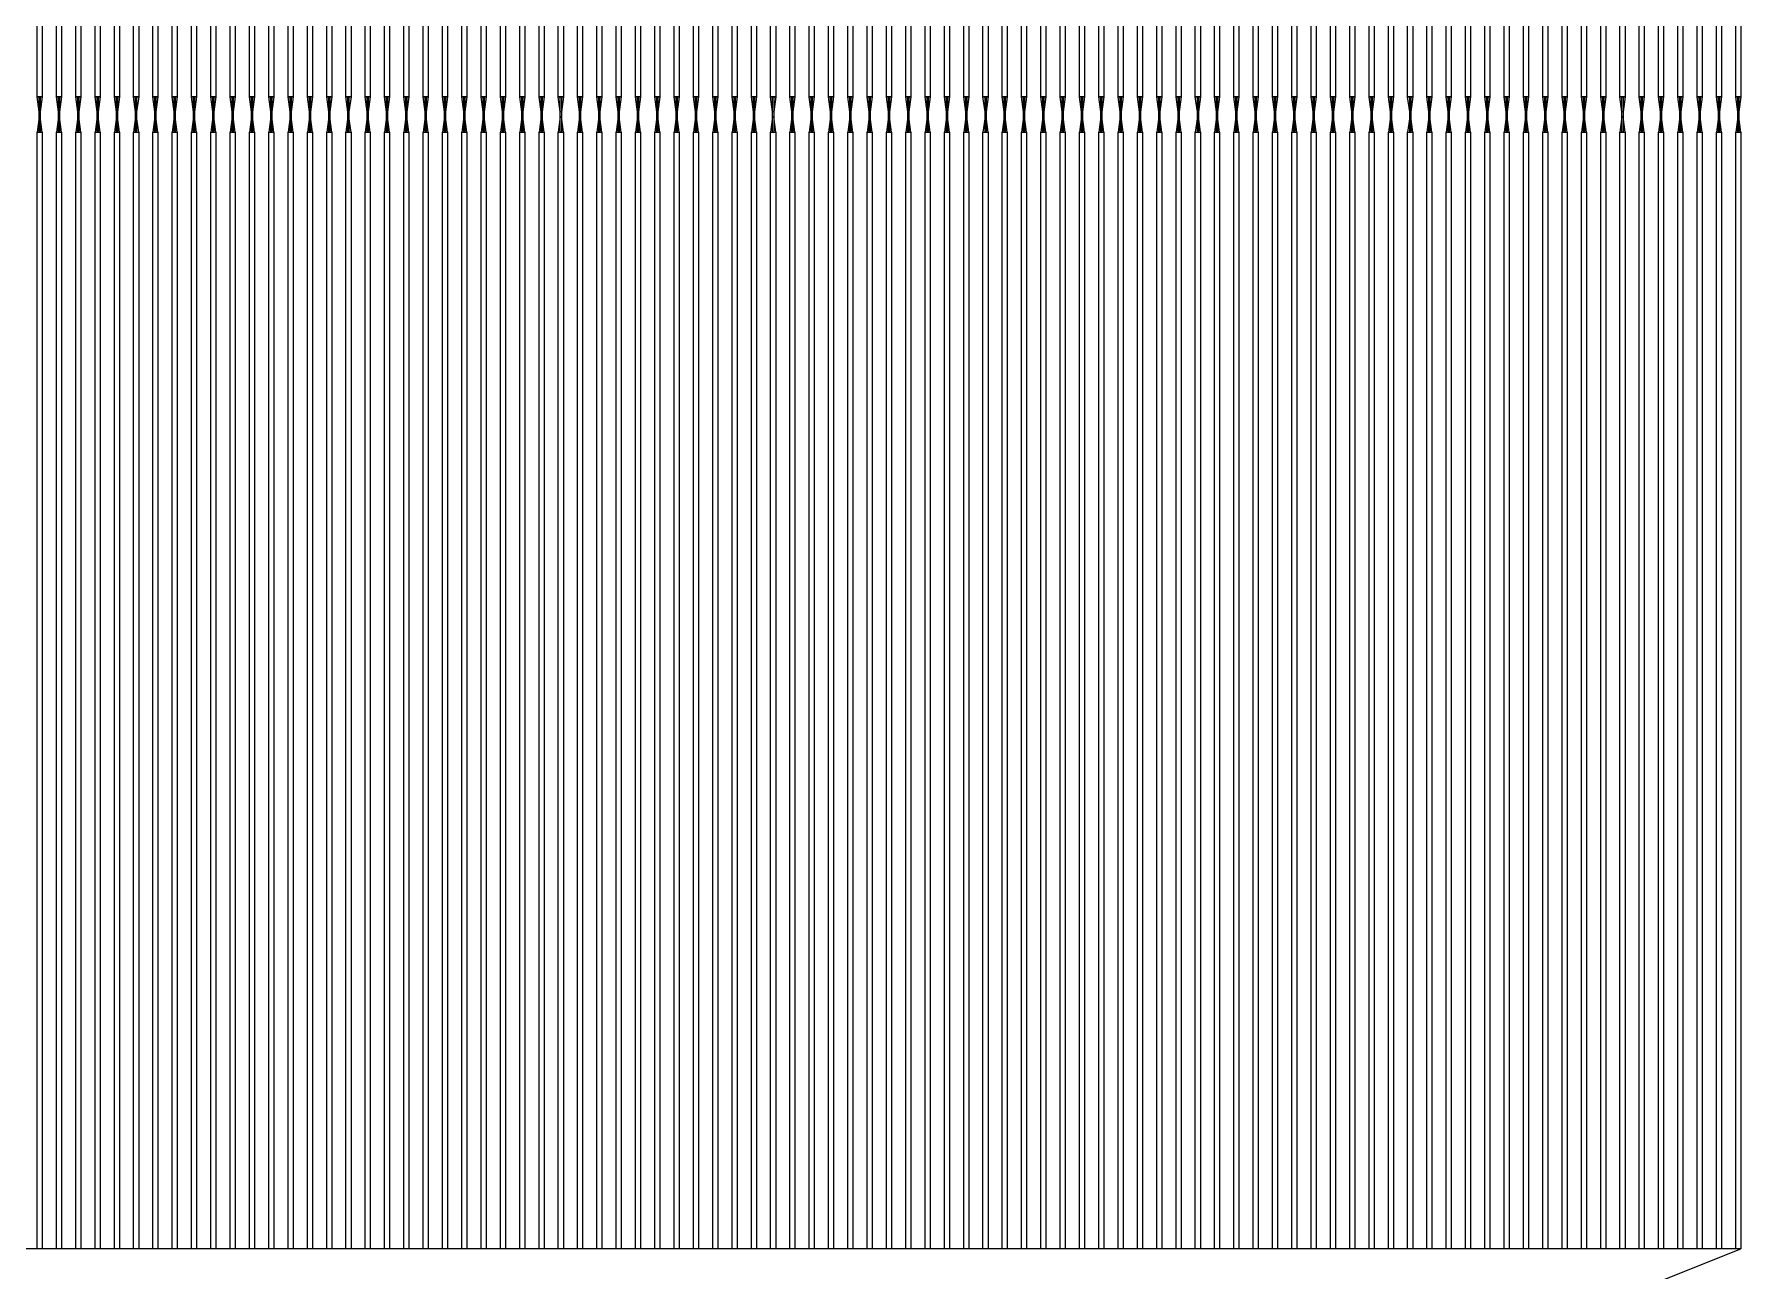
# Model space of a CAD drawing. Extents: x 0 to 762, y 0 to 762.
# Drawn here: x 393.9 to 495.4, y 57.1 to 130.7 of the extents above; entities that cross this region are included whole.
import ezdxf

# ---------------------------------------------------------------- set-up
doc = ezdxf.new("R2010")
doc.units = 0
doc.layers.get('0').update_dxf_attribs({"linetype": 'CONTINUOUS'})

msp = doc.modelspace()

# ---------------------------------------------------------------- linework, layer by layer
at = {"color": 0}
for points in [[(394.053, 195.576), (394.353, 195.576), (394.353, 126.998), (394.053, 126.998), (394.053, 195.576)], [(395.203, 195.576), (395.503, 195.576), (395.503, 126.998), (395.203, 126.998), (395.203, 195.576)], [(396.351, 195.576), (396.651, 195.576), (396.651, 126.998), (396.351, 126.998), (396.351, 195.576)], [(397.5, 195.576), (397.8, 195.576), (397.8, 126.998), (397.5, 126.998), (397.5, 195.576)], [(398.649, 195.576), (398.949, 195.576), (398.949, 126.998), (398.649, 126.998), (398.649, 195.576)], [(399.797, 195.576), (400.097, 195.576), (400.097, 126.998), (399.797, 126.998), (399.797, 195.576)], [(400.946, 195.576), (401.246, 195.576), (401.246, 126.998), (400.946, 126.998), (400.946, 195.576)], [(402.094, 195.576), (402.394, 195.576), (402.394, 126.998), (402.094, 126.998), (402.094, 195.576)], [(403.243, 195.576), (403.543, 195.576), (403.543, 126.998), (403.243, 126.998), (403.243, 195.576)], [(404.392, 195.576), (404.692, 195.576), (404.692, 126.998), (404.392, 126.998), (404.392, 195.576)], [(405.54, 195.576), (405.84, 195.576), (405.84, 126.998), (405.54, 126.998), (405.54, 195.576)], [(406.689, 195.576), (406.989, 195.576), (406.989, 126.998), (406.689, 126.998), (406.689, 195.576)], [(407.838, 195.576), (408.138, 195.576), (408.138, 126.998), (407.838, 126.998), (407.838, 195.576)], [(408.986, 195.576), (409.286, 195.576), (409.286, 126.998), (408.986, 126.998), (408.986, 195.576)], [(410.136, 195.576), (410.436, 195.576), (410.436, 126.998), (410.136, 126.998), (410.136, 195.576)], [(411.285, 195.576), (411.585, 195.576), (411.585, 126.998), (411.285, 126.998), (411.285, 195.576)], [(412.433, 195.576), (412.733, 195.576), (412.733, 126.998), (412.433, 126.998), (412.433, 195.576)], [(413.582, 195.576), (413.882, 195.576), (413.882, 126.998), (413.582, 126.998), (413.582, 195.576)], [(414.731, 195.576), (415.031, 195.576), (415.031, 126.998), (414.731, 126.998), (414.731, 195.576)], [(415.879, 195.576), (416.179, 195.576), (416.179, 126.998), (415.879, 126.998), (415.879, 195.576)], [(417.028, 195.576), (417.328, 195.576), (417.328, 126.998), (417.028, 126.998), (417.028, 195.576)], [(418.176, 195.576), (418.476, 195.576), (418.476, 126.998), (418.176, 126.998), (418.176, 195.576)], [(419.325, 195.576), (419.625, 195.576), (419.625, 126.998), (419.325, 126.998), (419.325, 195.576)], [(420.474, 195.576), (420.774, 195.576), (420.774, 126.998), (420.474, 126.998), (420.474, 195.576)], [(421.622, 195.576), (421.922, 195.576), (421.922, 126.998), (421.622, 126.998), (421.622, 195.576)], [(422.771, 195.576), (423.071, 195.576), (423.071, 126.998), (422.771, 126.998), (422.771, 195.576)], [(423.921, 195.576), (424.221, 195.576), (424.221, 126.998), (423.921, 126.998), (423.921, 195.576)], [(425.069, 195.576), (425.369, 195.576), (425.369, 126.998), (425.069, 126.998), (425.069, 195.576)], [(426.218, 195.576), (426.518, 195.576), (426.518, 126.998), (426.218, 126.998), (426.218, 195.576)], [(427.367, 195.576), (427.667, 195.576), (427.667, 126.998), (427.367, 126.998), (427.367, 195.576)], [(428.515, 195.576), (428.815, 195.576), (428.815, 126.998), (428.515, 126.998), (428.515, 195.576)], [(429.664, 195.576), (429.964, 195.576), (429.964, 126.998), (429.664, 126.998), (429.664, 195.576)], [(430.813, 195.576), (431.112, 195.576), (431.112, 126.998), (430.813, 126.998), (430.813, 195.576)], [(431.961, 195.576), (432.261, 195.576), (432.261, 126.998), (431.961, 126.998), (431.961, 195.576)], [(433.11, 195.576), (433.41, 195.576), (433.41, 126.998), (433.11, 126.998), (433.11, 195.576)], [(434.258, 195.576), (434.558, 195.576), (434.558, 126.998), (434.258, 126.998), (434.258, 195.576)], [(435.407, 195.576), (435.707, 195.576), (435.707, 126.998), (435.407, 126.998), (435.407, 195.576)], [(436.556, 195.576), (436.856, 195.576), (436.856, 126.998), (436.556, 126.998), (436.556, 195.576)], [(437.706, 195.576), (438.006, 195.576), (438.006, 126.998), (437.706, 126.998), (437.706, 195.576)], [(438.854, 195.576), (439.154, 195.576), (439.154, 126.998), (438.854, 126.998), (438.854, 195.576)], [(440.003, 195.576), (440.303, 195.576), (440.303, 126.998), (440.003, 126.998), (440.003, 195.576)], [(441.151, 195.576), (441.451, 195.576), (441.451, 126.998), (441.151, 126.998), (441.151, 195.576)], [(442.3, 195.576), (442.6, 195.576), (442.6, 126.998), (442.3, 126.998), (442.3, 195.576)], [(443.449, 195.576), (443.749, 195.576), (443.749, 126.998), (443.449, 126.998), (443.449, 195.576)], [(444.597, 195.576), (444.897, 195.576), (444.897, 126.998), (444.597, 126.998), (444.597, 195.576)], [(445.746, 195.576), (446.046, 195.576), (446.046, 126.998), (445.746, 126.998), (445.746, 195.576)], [(446.894, 195.576), (447.194, 195.576), (447.194, 126.998), (446.894, 126.998), (446.894, 195.576)], [(448.043, 195.576), (448.343, 195.576), (448.343, 126.998), (448.043, 126.998), (448.043, 195.576)], [(449.192, 195.576), (449.492, 195.576), (449.492, 126.998), (449.192, 126.998), (449.192, 195.576)], [(450.34, 195.576), (450.64, 195.576), (450.64, 126.998), (450.34, 126.998), (450.34, 195.576)], [(451.489, 195.576), (451.789, 195.576), (451.789, 126.998), (451.489, 126.998), (451.489, 195.576)], [(452.639, 195.576), (452.939, 195.576), (452.939, 126.998), (452.639, 126.998), (452.639, 195.576)], [(453.787, 195.576), (454.088, 195.576), (454.088, 126.998), (453.787, 126.998), (453.787, 195.576)], [(454.936, 195.576), (455.236, 195.576), (455.236, 126.998), (454.936, 126.998), (454.936, 195.576)], [(456.085, 195.576), (456.385, 195.576), (456.385, 126.998), (456.085, 126.998), (456.085, 195.576)], [(457.233, 195.576), (457.533, 195.576), (457.533, 126.998), (457.233, 126.998), (457.233, 195.576)], [(458.382, 195.576), (458.682, 195.576), (458.682, 126.998), (458.382, 126.998), (458.382, 195.576)], [(459.531, 195.576), (459.831, 195.576), (459.831, 126.998), (459.531, 126.998), (459.531, 195.576)], [(460.679, 195.576), (460.979, 195.576), (460.979, 126.998), (460.679, 126.998), (460.679, 195.576)], [(461.828, 195.576), (462.128, 195.576), (462.128, 126.998), (461.828, 126.998), (461.828, 195.576)], [(462.976, 195.576), (463.276, 195.576), (463.276, 126.998), (462.976, 126.998), (462.976, 195.576)], [(464.125, 195.576), (464.425, 195.576), (464.425, 126.998), (464.125, 126.998), (464.125, 195.576)], [(465.274, 195.576), (465.574, 195.576), (465.574, 126.998), (465.274, 126.998), (465.274, 195.576)], [(466.422, 195.576), (466.724, 195.576), (466.724, 126.998), (466.422, 126.998), (466.422, 195.576)], [(467.572, 195.576), (467.872, 195.576), (467.872, 126.998), (467.572, 126.998), (467.572, 195.576)], [(468.721, 195.576), (469.021, 195.576), (469.021, 126.998), (468.721, 126.998), (468.721, 195.576)], [(469.869, 195.576), (470.169, 195.576), (470.169, 126.998), (469.869, 126.998), (469.869, 195.576)], [(471.018, 195.576), (471.318, 195.576), (471.318, 126.998), (471.018, 126.998), (471.018, 195.576)], [(472.167, 195.576), (472.467, 195.576), (472.467, 126.998), (472.167, 126.998), (472.167, 195.576)], [(473.315, 195.576), (473.615, 195.576), (473.615, 126.998), (473.315, 126.998), (473.315, 195.576)], [(474.464, 195.576), (474.764, 195.576), (474.764, 126.998), (474.464, 126.998), (474.464, 195.576)], [(475.613, 195.576), (475.912, 195.576), (475.912, 126.998), (475.613, 126.998), (475.613, 195.576)], [(476.761, 195.576), (477.061, 195.576), (477.061, 126.998), (476.761, 126.998), (476.761, 195.576)], [(477.91, 195.576), (478.21, 195.576), (478.21, 126.998), (477.91, 126.998), (477.91, 195.576)], [(479.058, 195.576), (479.358, 195.576), (479.358, 126.998), (479.058, 126.998), (479.058, 195.576)], [(480.207, 195.576), (480.507, 195.576), (480.507, 126.998), (480.207, 126.998), (480.207, 195.576)], [(481.357, 195.576), (481.657, 195.576), (481.657, 126.998), (481.357, 126.998), (481.357, 195.576)], [(482.506, 195.576), (482.806, 195.576), (482.806, 126.998), (482.506, 126.998), (482.506, 195.576)], [(483.654, 195.576), (483.954, 195.576), (483.954, 126.998), (483.654, 126.998), (483.654, 195.576)], [(484.803, 195.576), (485.103, 195.576), (485.103, 126.998), (484.803, 126.998), (484.803, 195.576)], [(485.951, 195.576), (486.251, 195.576), (486.251, 126.998), (485.951, 126.998), (485.951, 195.576)], [(487.1, 195.576), (487.4, 195.576), (487.4, 126.998), (487.1, 126.998), (487.1, 195.576)], [(488.249, 195.576), (488.549, 195.576), (488.549, 126.998), (488.249, 126.998), (488.249, 195.576)], [(489.397, 195.576), (489.697, 195.576), (489.697, 126.998), (489.397, 126.998), (489.397, 195.576)], [(490.546, 195.576), (490.846, 195.576), (490.846, 126.998), (490.546, 126.998), (490.546, 195.576)], [(491.694, 195.576), (491.994, 195.576), (491.994, 126.998), (491.694, 126.998), (491.694, 195.576)], [(492.843, 195.576), (493.143, 195.576), (493.143, 126.998), (492.843, 126.998), (492.843, 195.576)], [(493.992, 195.576), (494.292, 195.576), (494.292, 126.998), (493.992, 126.998), (493.992, 195.576)], [(495.14, 195.576), (495.442, 195.576), (495.442, 126.998), (495.14, 126.998), (495.14, 195.576)], [(394.053, 126.998), (394.353, 126.998), (394.233, 126.098), (394.174, 126.098), (394.053, 126.998)], [(394.174, 126.998), (394.233, 126.998), (394.233, 124.898), (394.174, 124.898), (394.174, 126.998)], [(395.203, 126.998), (395.501, 126.998), (395.382, 126.098), (395.322, 126.098), (395.203, 126.998)], [(395.322, 126.998), (395.382, 126.998), (395.382, 124.898), (395.322, 124.898), (395.322, 126.998)], [(396.351, 126.998), (396.651, 126.998), (396.531, 126.098), (396.471, 126.098), (396.351, 126.998)], [(396.471, 126.998), (396.531, 126.998), (396.531, 124.898), (396.471, 124.898), (396.471, 126.998)], [(397.5, 126.998), (397.8, 126.998), (397.679, 126.098), (397.619, 126.098), (397.5, 126.998)], [(397.619, 126.998), (397.679, 126.998), (397.679, 124.898), (397.619, 124.898), (397.619, 126.998)], [(398.649, 126.998), (398.949, 126.998), (398.828, 126.098), (398.768, 126.098), (398.649, 126.998)], [(398.768, 126.998), (398.828, 126.998), (398.828, 124.898), (398.768, 124.898), (398.768, 126.998)], [(399.797, 126.998), (400.097, 126.998), (399.976, 126.098), (399.917, 126.098), (399.797, 126.998)], [(399.917, 126.998), (399.976, 126.998), (399.976, 124.898), (399.917, 124.898), (399.917, 126.998)], [(400.946, 126.998), (401.246, 126.998), (401.126, 126.098), (401.065, 126.098), (400.946, 126.998)], [(401.065, 126.998), (401.126, 126.998), (401.126, 124.898), (401.065, 124.898), (401.065, 126.998)], [(402.094, 126.998), (402.394, 126.998), (402.275, 126.098), (402.214, 126.098), (402.094, 126.998)], [(402.214, 126.998), (402.275, 126.998), (402.275, 124.898), (402.214, 124.898), (402.214, 126.998)], [(403.243, 126.998), (403.543, 126.998), (403.424, 126.098), (403.362, 126.098), (403.243, 126.998)], [(403.362, 126.998), (403.424, 126.998), (403.424, 124.898), (403.362, 124.898), (403.362, 126.998)], [(404.392, 126.998), (404.692, 126.998), (404.572, 126.098), (404.513, 126.098), (404.392, 126.998)], [(404.513, 126.998), (404.572, 126.998), (404.572, 124.898), (404.513, 124.898), (404.513, 126.998)], [(405.54, 126.998), (405.84, 126.998), (405.721, 126.098), (405.661, 126.098), (405.54, 126.998)], [(405.661, 126.998), (405.721, 126.998), (405.721, 124.898), (405.661, 124.898), (405.661, 126.998)], [(406.689, 126.998), (406.989, 126.998), (406.869, 126.098), (406.81, 126.098), (406.689, 126.998)], [(406.81, 126.998), (406.869, 126.998), (406.869, 124.898), (406.81, 124.898), (406.81, 126.998)], [(407.838, 126.998), (408.138, 126.998), (408.018, 126.098), (407.958, 126.098), (407.838, 126.998)], [(407.958, 126.998), (408.018, 126.998), (408.018, 124.898), (407.958, 124.898), (407.958, 126.998)], [(408.986, 126.998), (409.286, 126.998), (409.167, 126.098), (409.107, 126.098), (408.986, 126.998)], [(409.107, 126.998), (409.167, 126.998), (409.167, 124.898), (409.107, 124.898), (409.107, 126.998)], [(410.136, 126.998), (410.436, 126.998), (410.315, 126.098), (410.256, 126.098), (410.136, 126.998)], [(410.256, 126.998), (410.315, 126.998), (410.315, 124.898), (410.256, 124.898), (410.256, 126.998)], [(411.285, 126.998), (411.585, 126.998), (411.464, 126.098), (411.404, 126.098), (411.285, 126.998)], [(411.404, 126.998), (411.464, 126.998), (411.464, 124.898), (411.404, 124.898), (411.404, 126.998)], [(412.433, 126.998), (412.733, 126.998), (412.612, 126.098), (412.553, 126.098), (412.433, 126.998)], [(412.553, 126.998), (412.612, 126.998), (412.612, 124.898), (412.553, 124.898), (412.553, 126.998)], [(413.582, 126.998), (413.882, 126.998), (413.761, 126.098), (413.701, 126.098), (413.582, 126.998)], [(413.701, 126.998), (413.761, 126.998), (413.761, 124.898), (413.701, 124.898), (413.701, 126.998)], [(414.731, 126.998), (415.031, 126.998), (414.91, 126.098), (414.85, 126.098), (414.731, 126.998)], [(414.85, 126.998), (414.91, 126.998), (414.91, 124.898), (414.85, 124.898), (414.85, 126.998)], [(415.879, 126.998), (416.179, 126.998), (416.06, 126.098), (415.999, 126.098), (415.879, 126.998)], [(415.999, 126.998), (416.06, 126.998), (416.06, 124.898), (415.999, 124.898), (415.999, 126.998)], [(417.028, 126.998), (417.328, 126.998), (417.208, 126.098), (417.147, 126.098), (417.028, 126.998)], [(417.147, 126.998), (417.208, 126.998), (417.208, 124.898), (417.147, 124.898), (417.147, 126.998)], [(418.176, 126.998), (418.476, 126.998), (418.357, 126.098), (418.297, 126.098), (418.176, 126.998)], [(418.297, 126.998), (418.357, 126.998), (418.357, 124.898), (418.297, 124.898), (418.297, 126.998)], [(419.325, 126.998), (419.625, 126.998), (419.506, 126.098), (419.446, 126.098), (419.325, 126.998)], [(419.446, 126.998), (419.506, 126.998), (419.506, 124.898), (419.446, 124.898), (419.446, 126.998)], [(420.474, 126.998), (420.774, 126.998), (420.654, 126.098), (420.594, 126.098), (420.474, 126.998)], [(420.594, 126.998), (420.654, 126.998), (420.654, 124.898), (420.594, 124.898), (420.594, 126.998)], [(421.622, 126.998), (421.922, 126.998), (421.803, 126.098), (421.743, 126.098), (421.622, 126.998)], [(421.743, 126.998), (421.803, 126.998), (421.803, 124.898), (421.743, 124.898), (421.743, 126.998)], [(422.771, 126.998), (423.071, 126.998), (422.951, 126.098), (422.892, 126.098), (422.771, 126.998)], [(422.892, 126.998), (422.951, 126.998), (422.951, 124.898), (422.892, 124.898), (422.892, 126.998)], [(423.921, 126.998), (424.221, 126.998), (424.1, 126.098), (424.04, 126.098), (423.921, 126.998)], [(424.04, 126.998), (424.1, 126.998), (424.1, 124.898), (424.04, 124.898), (424.04, 126.998)], [(425.069, 126.998), (425.369, 126.998), (425.249, 126.098), (425.189, 126.098), (425.069, 126.998)], [(425.189, 126.998), (425.249, 126.998), (425.249, 124.898), (425.189, 124.898), (425.189, 126.998)], [(426.218, 126.998), (426.518, 126.998), (426.397, 126.098), (426.338, 126.098), (426.218, 126.998)], [(426.338, 126.998), (426.397, 126.998), (426.397, 124.898), (426.338, 124.898), (426.338, 126.998)], [(427.367, 126.998), (427.667, 126.998), (427.546, 126.098), (427.486, 126.098), (427.367, 126.998)], [(427.486, 126.998), (427.546, 126.998), (427.546, 124.898), (427.486, 124.898), (427.486, 126.998)], [(428.515, 126.998), (428.815, 126.998), (428.694, 126.098), (428.635, 126.098), (428.515, 126.998)], [(428.635, 126.998), (428.694, 126.998), (428.694, 124.898), (428.635, 124.898), (428.635, 126.998)], [(429.664, 126.998), (429.964, 126.998), (429.844, 126.098), (429.783, 126.098), (429.664, 126.998)], [(429.783, 126.998), (429.844, 126.998), (429.844, 124.898), (429.783, 124.898), (429.783, 126.998)], [(430.813, 126.998), (431.112, 126.998), (430.993, 126.098), (430.932, 126.098), (430.813, 126.998)], [(430.932, 126.998), (430.993, 126.998), (430.993, 124.898), (430.932, 124.898), (430.932, 126.998)], [(431.961, 126.998), (432.261, 126.998), (432.142, 126.098), (432.081, 126.098), (431.961, 126.998)], [(432.081, 126.998), (432.142, 126.998), (432.142, 124.898), (432.081, 124.898), (432.081, 126.998)], [(433.11, 126.998), (433.41, 126.998), (433.29, 126.098), (433.231, 126.098), (433.11, 126.998)], [(433.231, 126.998), (433.29, 126.998), (433.29, 124.898), (433.231, 124.898), (433.231, 126.998)], [(434.258, 126.998), (434.558, 126.998), (434.439, 126.098), (434.379, 126.098), (434.258, 126.998)], [(434.379, 126.998), (434.439, 126.998), (434.439, 124.898), (434.379, 124.898), (434.379, 126.998)], [(435.407, 126.998), (435.707, 126.998), (435.588, 126.098), (435.528, 126.098), (435.407, 126.998)], [(435.528, 126.998), (435.588, 126.998), (435.588, 124.898), (435.528, 124.898), (435.528, 126.998)], [(436.556, 126.998), (436.856, 126.998), (436.736, 126.098), (436.676, 126.098), (436.556, 126.998)], [(436.676, 126.998), (436.736, 126.998), (436.736, 124.898), (436.676, 124.898), (436.676, 126.998)], [(437.706, 126.998), (438.004, 126.998), (437.885, 126.098), (437.825, 126.098), (437.706, 126.998)], [(437.825, 126.998), (437.885, 126.998), (437.885, 124.898), (437.825, 124.898), (437.825, 126.998)], [(438.854, 126.998), (439.154, 126.998), (439.033, 126.098), (438.974, 126.098), (438.854, 126.998)], [(438.974, 126.998), (439.033, 126.998), (439.033, 124.898), (438.974, 124.898), (438.974, 126.998)], [(440.003, 126.998), (440.303, 126.998), (440.182, 126.098), (440.122, 126.098), (440.003, 126.998)], [(440.122, 126.998), (440.182, 126.998), (440.182, 124.898), (440.122, 124.898), (440.122, 126.998)], [(441.151, 126.998), (441.451, 126.998), (441.331, 126.098), (441.271, 126.098), (441.151, 126.998)], [(441.271, 126.998), (441.331, 126.998), (441.331, 124.898), (441.271, 124.898), (441.271, 126.998)], [(442.3, 126.998), (442.6, 126.998), (442.479, 126.098), (442.419, 126.098), (442.3, 126.998)], [(442.419, 126.998), (442.479, 126.998), (442.479, 124.898), (442.419, 124.898), (442.419, 126.998)], [(443.449, 126.998), (443.749, 126.998), (443.629, 126.098), (443.568, 126.098), (443.449, 126.998)], [(443.568, 126.998), (443.629, 126.998), (443.629, 124.898), (443.568, 124.898), (443.568, 126.998)], [(444.597, 126.998), (444.897, 126.998), (444.778, 126.098), (444.717, 126.098), (444.597, 126.998)], [(444.717, 126.998), (444.778, 126.998), (444.778, 124.898), (444.717, 124.898), (444.717, 126.998)], [(445.746, 126.998), (446.046, 126.998), (445.926, 126.098), (445.865, 126.098), (445.746, 126.998)], [(445.865, 126.998), (445.926, 126.998), (445.926, 124.898), (445.865, 124.898), (445.865, 126.998)], [(446.894, 126.998), (447.194, 126.998), (447.075, 126.098), (447.015, 126.098), (446.894, 126.998)], [(447.015, 126.998), (447.075, 126.998), (447.075, 124.898), (447.015, 124.898), (447.015, 126.998)], [(448.043, 126.998), (448.343, 126.998), (448.224, 126.098), (448.164, 126.098), (448.043, 126.998)], [(448.164, 126.998), (448.224, 126.998), (448.224, 124.898), (448.164, 124.898), (448.164, 126.998)], [(449.192, 126.998), (449.492, 126.998), (449.372, 126.098), (449.313, 126.098), (449.192, 126.998)], [(449.313, 126.998), (449.372, 126.998), (449.372, 124.898), (449.313, 124.898), (449.313, 126.998)], [(450.34, 126.998), (450.64, 126.998), (450.521, 126.098), (450.461, 126.098), (450.34, 126.998)], [(450.461, 126.998), (450.521, 126.998), (450.521, 124.898), (450.461, 124.898), (450.461, 126.998)], [(451.489, 126.998), (451.789, 126.998), (451.669, 126.098), (451.61, 126.098), (451.489, 126.998)], [(451.61, 126.998), (451.669, 126.998), (451.669, 124.898), (451.61, 124.898), (451.61, 126.998)], [(452.639, 126.998), (452.939, 126.998), (452.818, 126.098), (452.758, 126.098), (452.639, 126.998)], [(452.758, 126.998), (452.818, 126.998), (452.818, 124.898), (452.758, 124.898), (452.758, 126.998)], [(453.787, 126.998), (454.088, 126.998), (453.967, 126.098), (453.907, 126.098), (453.787, 126.998)], [(453.907, 126.998), (453.967, 126.998), (453.967, 124.898), (453.907, 124.898), (453.907, 126.998)], [(454.936, 126.998), (455.236, 126.998), (455.115, 126.098), (455.056, 126.098), (454.936, 126.998)], [(455.056, 126.998), (455.115, 126.998), (455.115, 124.898), (455.056, 124.898), (455.056, 126.998)], [(456.085, 126.998), (456.385, 126.998), (456.264, 126.098), (456.204, 126.098), (456.085, 126.998)], [(456.204, 126.998), (456.264, 126.998), (456.264, 124.898), (456.204, 124.898), (456.204, 126.998)], [(457.233, 126.998), (457.533, 126.998), (457.412, 126.098), (457.353, 126.098), (457.233, 126.998)], [(457.353, 126.998), (457.412, 126.998), (457.412, 124.898), (457.353, 124.898), (457.353, 126.998)], [(458.382, 126.998), (458.682, 126.998), (458.563, 126.098), (458.501, 126.098), (458.382, 126.998)], [(458.501, 126.998), (458.563, 126.998), (458.563, 124.898), (458.501, 124.898), (458.501, 126.998)], [(459.531, 126.998), (459.831, 126.998), (459.711, 126.098), (459.65, 126.098), (459.531, 126.998)], [(459.65, 126.998), (459.711, 126.998), (459.711, 124.898), (459.65, 124.898), (459.65, 126.998)], [(460.679, 126.998), (460.979, 126.998), (460.86, 126.098), (460.8, 126.098), (460.679, 126.998)], [(460.8, 126.998), (460.86, 126.998), (460.86, 124.898), (460.8, 124.898), (460.8, 126.998)], [(461.828, 126.998), (462.128, 126.998), (462.008, 126.098), (461.949, 126.098), (461.828, 126.998)], [(461.949, 126.998), (462.008, 126.998), (462.008, 124.898), (461.949, 124.898), (461.949, 126.998)], [(462.976, 126.998), (463.276, 126.998), (463.157, 126.098), (463.097, 126.098), (462.976, 126.998)], [(463.097, 126.998), (463.157, 126.998), (463.157, 124.898), (463.097, 124.898), (463.097, 126.998)], [(464.125, 126.998), (464.425, 126.998), (464.306, 126.098), (464.246, 126.098), (464.125, 126.998)], [(464.246, 126.998), (464.306, 126.998), (464.306, 124.898), (464.246, 124.898), (464.246, 126.998)], [(465.274, 126.998), (465.574, 126.998), (465.454, 126.098), (465.394, 126.098), (465.274, 126.998)], [(465.394, 126.998), (465.454, 126.998), (465.454, 124.898), (465.394, 124.898), (465.394, 126.998)], [(466.422, 126.998), (466.722, 126.998), (466.603, 126.098), (466.543, 126.098), (466.422, 126.998)], [(466.543, 126.998), (466.603, 126.998), (466.603, 124.898), (466.543, 124.898), (466.543, 126.998)], [(467.572, 126.998), (467.872, 126.998), (467.751, 126.098), (467.692, 126.098), (467.572, 126.998)], [(467.692, 126.998), (467.751, 126.998), (467.751, 124.898), (467.692, 124.898), (467.692, 126.998)], [(468.721, 126.998), (469.021, 126.998), (468.9, 126.098), (468.84, 126.098), (468.721, 126.998)], [(468.84, 126.998), (468.9, 126.998), (468.9, 124.898), (468.84, 124.898), (468.84, 126.998)], [(469.869, 126.998), (470.169, 126.998), (470.049, 126.098), (469.989, 126.098), (469.869, 126.998)], [(469.989, 126.998), (470.049, 126.998), (470.049, 124.898), (469.989, 124.898), (469.989, 126.998)], [(471.018, 126.998), (471.318, 126.998), (471.197, 126.098), (471.137, 126.098), (471.018, 126.998)], [(471.137, 126.998), (471.197, 126.998), (471.197, 124.898), (471.137, 124.898), (471.137, 126.998)], [(472.167, 126.998), (472.467, 126.998), (472.346, 126.098), (472.286, 126.098), (472.167, 126.998)], [(472.286, 126.998), (472.346, 126.998), (472.346, 124.898), (472.286, 124.898), (472.286, 126.998)], [(473.315, 126.998), (473.615, 126.998), (473.496, 126.098), (473.435, 126.098), (473.315, 126.998)], [(473.435, 126.998), (473.496, 126.998), (473.496, 124.898), (473.435, 124.898), (473.435, 126.998)], [(474.464, 126.998), (474.764, 126.998), (474.644, 126.098), (474.583, 126.098), (474.464, 126.998)], [(474.583, 126.998), (474.644, 126.998), (474.644, 124.898), (474.583, 124.898), (474.583, 126.998)], [(475.613, 126.998), (475.912, 126.998), (475.793, 126.098), (475.733, 126.098), (475.613, 126.998)], [(475.733, 126.998), (475.793, 126.998), (475.793, 124.898), (475.733, 124.898), (475.733, 126.998)], [(476.761, 126.998), (477.061, 126.998), (476.942, 126.098), (476.882, 126.098), (476.761, 126.998)], [(476.882, 126.998), (476.942, 126.998), (476.942, 124.898), (476.882, 124.898), (476.882, 126.998)], [(477.91, 126.998), (478.21, 126.998), (478.09, 126.098), (478.031, 126.098), (477.91, 126.998)], [(478.031, 126.998), (478.09, 126.998), (478.09, 124.898), (478.031, 124.898), (478.031, 126.998)], [(479.058, 126.998), (479.358, 126.998), (479.239, 126.098), (479.179, 126.098), (479.058, 126.998)], [(479.179, 126.998), (479.239, 126.998), (479.239, 124.898), (479.179, 124.898), (479.179, 126.998)], [(480.207, 126.998), (480.507, 126.998), (480.387, 126.098), (480.328, 126.098), (480.207, 126.998)], [(480.328, 126.998), (480.387, 126.998), (480.387, 124.898), (480.328, 124.898), (480.328, 126.998)], [(481.357, 126.998), (481.657, 126.998), (481.536, 126.098), (481.476, 126.098), (481.357, 126.998)], [(481.476, 126.998), (481.536, 126.998), (481.536, 124.898), (481.476, 124.898), (481.476, 126.998)], [(482.506, 126.998), (482.806, 126.998), (482.685, 126.098), (482.625, 126.098), (482.506, 126.998)], [(482.625, 126.998), (482.685, 126.998), (482.685, 124.898), (482.625, 124.898), (482.625, 126.998)], [(483.654, 126.998), (483.954, 126.998), (483.833, 126.098), (483.774, 126.098), (483.654, 126.998)], [(483.774, 126.998), (483.833, 126.998), (483.833, 124.898), (483.774, 124.898), (483.774, 126.998)], [(484.803, 126.998), (485.103, 126.998), (484.982, 126.098), (484.922, 126.098), (484.803, 126.998)], [(484.922, 126.998), (484.982, 126.998), (484.982, 124.898), (484.922, 124.898), (484.922, 126.998)], [(485.951, 126.998), (486.251, 126.998), (486.131, 126.098), (486.071, 126.098), (485.951, 126.998)], [(486.071, 126.998), (486.131, 126.998), (486.131, 124.898), (486.071, 124.898), (486.071, 126.998)], [(487.1, 126.998), (487.4, 126.998), (487.281, 126.098), (487.219, 126.098), (487.1, 126.998)], [(487.219, 126.998), (487.281, 126.998), (487.281, 124.898), (487.219, 124.898), (487.219, 126.998)], [(488.249, 126.998), (488.549, 126.998), (488.429, 126.098), (488.368, 126.098), (488.249, 126.998)], [(488.368, 126.998), (488.429, 126.998), (488.429, 124.898), (488.368, 124.898), (488.368, 126.998)], [(489.397, 126.998), (489.697, 126.998), (489.578, 126.098), (489.518, 126.098), (489.397, 126.998)], [(489.518, 126.998), (489.578, 126.998), (489.578, 124.898), (489.518, 124.898), (489.518, 126.998)], [(490.546, 126.998), (490.846, 126.998), (490.726, 126.098), (490.667, 126.098), (490.546, 126.998)], [(490.667, 126.998), (490.726, 126.998), (490.726, 124.898), (490.667, 124.898), (490.667, 126.998)], [(491.694, 126.998), (491.994, 126.998), (491.875, 126.098), (491.815, 126.098), (491.694, 126.998)], [(491.815, 126.998), (491.875, 126.998), (491.875, 124.898), (491.815, 124.898), (491.815, 126.998)], [(492.843, 126.998), (493.143, 126.998), (493.024, 126.098), (492.964, 126.098), (492.843, 126.998)], [(492.964, 126.998), (493.024, 126.998), (493.024, 124.898), (492.964, 124.898), (492.964, 126.998)], [(493.992, 126.998), (494.292, 126.998), (494.172, 126.098), (494.113, 126.098), (493.992, 126.998)], [(494.113, 126.998), (494.172, 126.998), (494.172, 124.898), (494.113, 124.898), (494.113, 126.998)], [(495.14, 126.998), (495.442, 126.998), (495.321, 126.098), (495.261, 126.098), (495.14, 126.998)], [(495.261, 126.998), (495.321, 126.998), (495.321, 124.898), (495.261, 124.898), (495.261, 126.998)], [(394.053, 124.898), (394.353, 124.898), (394.233, 125.798), (394.174, 125.798), (394.053, 124.898)], [(395.203, 124.898), (395.501, 124.898), (395.382, 125.798), (395.322, 125.798), (395.203, 124.898)], [(396.351, 124.898), (396.651, 124.898), (396.531, 125.798), (396.471, 125.798), (396.351, 124.898)], [(397.5, 124.898), (397.8, 124.898), (397.679, 125.798), (397.619, 125.798), (397.5, 124.898)], [(398.649, 124.898), (398.949, 124.898), (398.828, 125.798), (398.768, 125.798), (398.649, 124.898)], [(399.797, 124.898), (400.097, 124.898), (399.976, 125.798), (399.917, 125.798), (399.797, 124.898)], [(400.946, 124.898), (401.246, 124.898), (401.126, 125.798), (401.065, 125.798), (400.946, 124.898)], [(402.094, 124.898), (402.394, 124.898), (402.275, 125.798), (402.214, 125.798), (402.094, 124.898)], [(403.243, 124.898), (403.543, 124.898), (403.424, 125.798), (403.362, 125.798), (403.243, 124.898)], [(404.392, 124.898), (404.692, 124.898), (404.572, 125.798), (404.513, 125.798), (404.392, 124.898)], [(405.54, 124.898), (405.84, 124.898), (405.721, 125.798), (405.661, 125.798), (405.54, 124.898)], [(406.689, 124.898), (406.989, 124.898), (406.869, 125.798), (406.81, 125.798), (406.689, 124.898)], [(407.838, 124.898), (408.138, 124.898), (408.018, 125.798), (407.958, 125.798), (407.838, 124.898)], [(408.986, 124.898), (409.286, 124.898), (409.167, 125.798), (409.107, 125.798), (408.986, 124.898)], [(410.136, 124.898), (410.436, 124.898), (410.315, 125.798), (410.256, 125.798), (410.136, 124.898)], [(411.285, 124.898), (411.585, 124.898), (411.464, 125.798), (411.404, 125.798), (411.285, 124.898)], [(412.433, 124.898), (412.733, 124.898), (412.612, 125.798), (412.553, 125.798), (412.433, 124.898)], [(413.582, 124.898), (413.882, 124.898), (413.761, 125.798), (413.701, 125.798), (413.582, 124.898)], [(414.731, 124.898), (415.031, 124.898), (414.91, 125.798), (414.85, 125.798), (414.731, 124.898)], [(415.879, 124.898), (416.179, 124.898), (416.06, 125.798), (415.999, 125.798), (415.879, 124.898)], [(417.028, 124.898), (417.328, 124.898), (417.208, 125.798), (417.147, 125.798), (417.028, 124.898)], [(418.176, 124.898), (418.476, 124.898), (418.357, 125.798), (418.297, 125.798), (418.176, 124.898)], [(419.325, 124.898), (419.625, 124.898), (419.506, 125.798), (419.446, 125.798), (419.325, 124.898)], [(420.474, 124.898), (420.774, 124.898), (420.654, 125.798), (420.594, 125.798), (420.474, 124.898)], [(421.622, 124.898), (421.922, 124.898), (421.803, 125.798), (421.743, 125.798), (421.622, 124.898)], [(422.771, 124.898), (423.071, 124.898), (422.951, 125.798), (422.892, 125.798), (422.771, 124.898)], [(423.921, 124.898), (424.221, 124.898), (424.1, 125.798), (424.04, 125.798), (423.921, 124.898)], [(425.069, 124.898), (425.369, 124.898), (425.249, 125.798), (425.189, 125.798), (425.069, 124.898)], [(426.218, 124.898), (426.518, 124.898), (426.397, 125.798), (426.338, 125.798), (426.218, 124.898)], [(427.367, 124.898), (427.667, 124.898), (427.546, 125.798), (427.486, 125.798), (427.367, 124.898)], [(428.515, 124.898), (428.815, 124.898), (428.694, 125.798), (428.635, 125.798), (428.515, 124.898)], [(429.664, 124.898), (429.964, 124.898), (429.844, 125.798), (429.783, 125.798), (429.664, 124.898)], [(430.813, 124.898), (431.112, 124.898), (430.993, 125.798), (430.932, 125.798), (430.813, 124.898)], [(431.961, 124.898), (432.261, 124.898), (432.142, 125.798), (432.081, 125.798), (431.961, 124.898)], [(433.11, 124.898), (433.41, 124.898), (433.29, 125.798), (433.231, 125.798), (433.11, 124.898)], [(434.258, 124.898), (434.558, 124.898), (434.439, 125.798), (434.379, 125.798), (434.258, 124.898)], [(435.407, 124.898), (435.707, 124.898), (435.588, 125.798), (435.528, 125.798), (435.407, 124.898)], [(436.556, 124.898), (436.856, 124.898), (436.736, 125.798), (436.676, 125.798), (436.556, 124.898)], [(437.706, 124.898), (438.004, 124.898), (437.885, 125.798), (437.825, 125.798), (437.706, 124.898)], [(438.854, 124.898), (439.154, 124.898), (439.033, 125.798), (438.974, 125.798), (438.854, 124.898)], [(440.003, 124.898), (440.303, 124.898), (440.182, 125.798), (440.122, 125.798), (440.003, 124.898)], [(441.151, 124.898), (441.451, 124.898), (441.331, 125.798), (441.271, 125.798), (441.151, 124.898)], [(442.3, 124.898), (442.6, 124.898), (442.479, 125.798), (442.419, 125.798), (442.3, 124.898)], [(443.449, 124.898), (443.749, 124.898), (443.629, 125.798), (443.568, 125.798), (443.449, 124.898)], [(444.597, 124.898), (444.897, 124.898), (444.778, 125.798), (444.717, 125.798), (444.597, 124.898)], [(445.746, 124.898), (446.046, 124.898), (445.926, 125.798), (445.865, 125.798), (445.746, 124.898)], [(446.894, 124.898), (447.194, 124.898), (447.075, 125.798), (447.015, 125.798), (446.894, 124.898)], [(448.043, 124.898), (448.343, 124.898), (448.224, 125.798), (448.164, 125.798), (448.043, 124.898)], [(449.192, 124.898), (449.492, 124.898), (449.372, 125.798), (449.313, 125.798), (449.192, 124.898)], [(450.34, 124.898), (450.64, 124.898), (450.521, 125.798), (450.461, 125.798), (450.34, 124.898)], [(451.489, 124.898), (451.789, 124.898), (451.669, 125.798), (451.61, 125.798), (451.489, 124.898)], [(452.639, 124.898), (452.939, 124.898), (452.818, 125.798), (452.758, 125.798), (452.639, 124.898)], [(453.787, 124.898), (454.088, 124.898), (453.967, 125.798), (453.907, 125.798), (453.787, 124.898)], [(454.936, 124.898), (455.236, 124.898), (455.115, 125.798), (455.056, 125.798), (454.936, 124.898)], [(456.085, 124.898), (456.385, 124.898), (456.264, 125.798), (456.204, 125.798), (456.085, 124.898)], [(457.233, 124.898), (457.533, 124.898), (457.412, 125.798), (457.353, 125.798), (457.233, 124.898)], [(458.382, 124.898), (458.682, 124.898), (458.563, 125.798), (458.501, 125.798), (458.382, 124.898)], [(459.531, 124.898), (459.831, 124.898), (459.711, 125.798), (459.65, 125.798), (459.531, 124.898)], [(460.679, 124.898), (460.979, 124.898), (460.86, 125.798), (460.8, 125.798), (460.679, 124.898)], [(461.828, 124.898), (462.128, 124.898), (462.008, 125.798), (461.949, 125.798), (461.828, 124.898)], [(462.976, 124.898), (463.276, 124.898), (463.157, 125.798), (463.097, 125.798), (462.976, 124.898)], [(464.125, 124.898), (464.425, 124.898), (464.306, 125.798), (464.246, 125.798), (464.125, 124.898)], [(465.274, 124.898), (465.574, 124.898), (465.454, 125.798), (465.394, 125.798), (465.274, 124.898)], [(466.422, 124.898), (466.722, 124.898), (466.603, 125.798), (466.543, 125.798), (466.422, 124.898)], [(467.572, 124.898), (467.872, 124.898), (467.751, 125.798), (467.692, 125.798), (467.572, 124.898)], [(468.721, 124.898), (469.021, 124.898), (468.9, 125.798), (468.84, 125.798), (468.721, 124.898)], [(469.869, 124.898), (470.169, 124.898), (470.049, 125.798), (469.989, 125.798), (469.869, 124.898)], [(471.018, 124.898), (471.318, 124.898), (471.197, 125.798), (471.137, 125.798), (471.018, 124.898)], [(472.167, 124.898), (472.467, 124.898), (472.346, 125.798), (472.286, 125.798), (472.167, 124.898)], [(473.315, 124.898), (473.615, 124.898), (473.496, 125.798), (473.435, 125.798), (473.315, 124.898)], [(474.464, 124.898), (474.764, 124.898), (474.644, 125.798), (474.583, 125.798), (474.464, 124.898)], [(475.613, 124.898), (475.912, 124.898), (475.793, 125.798), (475.733, 125.798), (475.613, 124.898)], [(476.761, 124.898), (477.061, 124.898), (476.942, 125.798), (476.882, 125.798), (476.761, 124.898)], [(477.91, 124.898), (478.21, 124.898), (478.09, 125.798), (478.031, 125.798), (477.91, 124.898)], [(479.058, 124.898), (479.358, 124.898), (479.239, 125.798), (479.179, 125.798), (479.058, 124.898)], [(480.207, 124.898), (480.507, 124.898), (480.387, 125.798), (480.328, 125.798), (480.207, 124.898)], [(481.357, 124.898), (481.657, 124.898), (481.536, 125.798), (481.476, 125.798), (481.357, 124.898)], [(482.506, 124.898), (482.806, 124.898), (482.685, 125.798), (482.625, 125.798), (482.506, 124.898)], [(483.654, 124.898), (483.954, 124.898), (483.833, 125.798), (483.774, 125.798), (483.654, 124.898)], [(484.803, 124.898), (485.103, 124.898), (484.982, 125.798), (484.922, 125.798), (484.803, 124.898)], [(485.951, 124.898), (486.251, 124.898), (486.131, 125.798), (486.071, 125.798), (485.951, 124.898)], [(487.1, 124.898), (487.4, 124.898), (487.281, 125.798), (487.219, 125.798), (487.1, 124.898)], [(488.249, 124.898), (488.549, 124.898), (488.429, 125.798), (488.368, 125.798), (488.249, 124.898)], [(489.397, 124.898), (489.697, 124.898), (489.578, 125.798), (489.518, 125.798), (489.397, 124.898)], [(490.546, 124.898), (490.846, 124.898), (490.726, 125.798), (490.667, 125.798), (490.546, 124.898)], [(491.694, 124.898), (491.994, 124.898), (491.875, 125.798), (491.815, 125.798), (491.694, 124.898)], [(492.843, 124.898), (493.143, 124.898), (493.024, 125.798), (492.964, 125.798), (492.843, 124.898)], [(493.992, 124.898), (494.292, 124.898), (494.172, 125.798), (494.113, 125.798), (493.992, 124.898)], [(495.14, 124.898), (495.442, 124.898), (495.321, 125.798), (495.261, 125.798), (495.14, 124.898)], [(394.053, 124.898), (394.353, 124.898), (394.353, 58.4189), (394.053, 58.4189), (394.053, 124.898)], [(395.203, 124.898), (395.503, 124.898), (395.503, 58.4189), (395.203, 58.4189), (395.203, 124.898)], [(396.351, 124.898), (396.651, 124.898), (396.651, 58.4189), (396.351, 58.4189), (396.351, 124.898)], [(397.5, 124.898), (397.8, 124.898), (397.8, 58.4189), (397.5, 58.4189), (397.5, 124.898)], [(398.649, 124.898), (398.949, 124.898), (398.949, 58.4189), (398.649, 58.4189), (398.649, 124.898)], [(399.797, 124.898), (400.097, 124.898), (400.097, 58.4189), (399.797, 58.4189), (399.797, 124.898)], [(400.946, 124.898), (401.246, 124.898), (401.246, 58.4189), (400.946, 58.4189), (400.946, 124.898)], [(402.094, 124.898), (402.394, 124.898), (402.394, 58.4189), (402.094, 58.4189), (402.094, 124.898)], [(403.243, 124.898), (403.543, 124.898), (403.543, 58.4189), (403.243, 58.4189), (403.243, 124.898)], [(404.392, 124.898), (404.692, 124.898), (404.692, 58.4189), (404.392, 58.4189), (404.392, 124.898)], [(405.54, 124.898), (405.84, 124.898), (405.84, 58.4189), (405.54, 58.4189), (405.54, 124.898)], [(406.689, 124.898), (406.989, 124.898), (406.989, 58.4189), (406.689, 58.4189), (406.689, 124.898)], [(407.838, 124.898), (408.138, 124.898), (408.138, 58.4189), (407.838, 58.4189), (407.838, 124.898)], [(408.986, 124.898), (409.286, 124.898), (409.286, 58.4189), (408.986, 58.4189), (408.986, 124.898)], [(410.136, 124.898), (410.436, 124.898), (410.436, 58.4189), (410.136, 58.4189), (410.136, 124.898)], [(411.285, 124.898), (411.585, 124.898), (411.585, 58.4189), (411.285, 58.4189), (411.285, 124.898)], [(412.433, 124.898), (412.733, 124.898), (412.733, 58.4189), (412.433, 58.4189), (412.433, 124.898)], [(413.582, 124.898), (413.882, 124.898), (413.882, 58.4189), (413.582, 58.4189), (413.582, 124.898)], [(414.731, 124.898), (415.031, 124.898), (415.031, 58.4189), (414.731, 58.4189), (414.731, 124.898)], [(415.879, 124.898), (416.179, 124.898), (416.179, 58.4189), (415.879, 58.4189), (415.879, 124.898)], [(417.028, 124.898), (417.328, 124.898), (417.328, 58.4189), (417.028, 58.4189), (417.028, 124.898)], [(418.176, 124.898), (418.476, 124.898), (418.476, 58.4189), (418.176, 58.4189), (418.176, 124.898)], [(419.325, 124.898), (419.625, 124.898), (419.625, 58.4189), (419.325, 58.4189), (419.325, 124.898)], [(420.474, 124.898), (420.774, 124.898), (420.774, 58.4189), (420.474, 58.4189), (420.474, 124.898)], [(421.622, 124.898), (421.922, 124.898), (421.922, 58.4189), (421.622, 58.4189), (421.622, 124.898)], [(422.771, 124.898), (423.071, 124.898), (423.071, 58.4189), (422.771, 58.4189), (422.771, 124.898)], [(423.921, 124.898), (424.221, 124.898), (424.221, 58.4189), (423.921, 58.4189), (423.921, 124.898)], [(425.069, 124.898), (425.369, 124.898), (425.369, 58.4189), (425.069, 58.4189), (425.069, 124.898)], [(426.218, 124.898), (426.518, 124.898), (426.518, 58.4189), (426.218, 58.4189), (426.218, 124.898)], [(427.367, 124.898), (427.667, 124.898), (427.667, 58.4189), (427.367, 58.4189), (427.367, 124.898)], [(428.515, 124.898), (428.815, 124.898), (428.815, 58.4189), (428.515, 58.4189), (428.515, 124.898)], [(429.664, 124.898), (429.964, 124.898), (429.964, 58.4189), (429.664, 58.4189), (429.664, 124.898)], [(430.813, 124.898), (431.112, 124.898), (431.112, 58.4189), (430.813, 58.4189), (430.813, 124.898)], [(431.961, 124.898), (432.261, 124.898), (432.261, 58.4189), (431.961, 58.4189), (431.961, 124.898)], [(433.11, 124.898), (433.41, 124.898), (433.41, 58.4189), (433.11, 58.4189), (433.11, 124.898)], [(434.258, 124.898), (434.558, 124.898), (434.558, 58.4189), (434.258, 58.4189), (434.258, 124.898)], [(435.407, 124.898), (435.707, 124.898), (435.707, 58.4189), (435.407, 58.4189), (435.407, 124.898)], [(436.556, 124.898), (436.856, 124.898), (436.856, 58.4189), (436.556, 58.4189), (436.556, 124.898)], [(437.706, 124.898), (438.006, 124.898), (438.006, 58.4189), (437.706, 58.4189), (437.706, 124.898)], [(438.854, 124.898), (439.154, 124.898), (439.154, 58.4189), (438.854, 58.4189), (438.854, 124.898)], [(440.003, 124.898), (440.303, 124.898), (440.303, 58.4189), (440.003, 58.4189), (440.003, 124.898)], [(441.151, 124.898), (441.451, 124.898), (441.451, 58.4189), (441.151, 58.4189), (441.151, 124.898)], [(442.3, 124.898), (442.6, 124.898), (442.6, 58.4189), (442.3, 58.4189), (442.3, 124.898)], [(443.449, 124.898), (443.749, 124.898), (443.749, 58.4189), (443.449, 58.4189), (443.449, 124.898)], [(444.597, 124.898), (444.897, 124.898), (444.897, 58.4189), (444.597, 58.4189), (444.597, 124.898)], [(445.746, 124.898), (446.046, 124.898), (446.046, 58.4189), (445.746, 58.4189), (445.746, 124.898)], [(446.894, 124.898), (447.194, 124.898), (447.194, 58.4189), (446.894, 58.4189), (446.894, 124.898)], [(448.043, 124.898), (448.343, 124.898), (448.343, 58.4189), (448.043, 58.4189), (448.043, 124.898)], [(449.192, 124.898), (449.492, 124.898), (449.492, 58.4189), (449.192, 58.4189), (449.192, 124.898)], [(450.34, 124.898), (450.64, 124.898), (450.64, 58.4189), (450.34, 58.4189), (450.34, 124.898)], [(451.489, 124.898), (451.789, 124.898), (451.789, 58.4189), (451.489, 58.4189), (451.489, 124.898)], [(452.639, 124.898), (452.939, 124.898), (452.939, 58.4189), (452.639, 58.4189), (452.639, 124.898)], [(453.787, 124.898), (454.088, 124.898), (454.088, 58.4189), (453.787, 58.4189), (453.787, 124.898)], [(454.936, 124.898), (455.236, 124.898), (455.236, 58.4189), (454.936, 58.4189), (454.936, 124.898)], [(456.085, 124.898), (456.385, 124.898), (456.385, 58.4189), (456.085, 58.4189), (456.085, 124.898)], [(457.233, 124.898), (457.533, 124.898), (457.533, 58.4189), (457.233, 58.4189), (457.233, 124.898)], [(458.382, 124.898), (458.682, 124.898), (458.682, 58.4189), (458.382, 58.4189), (458.382, 124.898)], [(459.531, 124.898), (459.831, 124.898), (459.831, 58.4189), (459.531, 58.4189), (459.531, 124.898)], [(460.679, 124.898), (460.979, 124.898), (460.979, 58.4189), (460.679, 58.4189), (460.679, 124.898)], [(461.828, 124.898), (462.128, 124.898), (462.128, 58.4189), (461.828, 58.4189), (461.828, 124.898)], [(462.976, 124.898), (463.276, 124.898), (463.276, 58.4189), (462.976, 58.4189), (462.976, 124.898)], [(464.125, 124.898), (464.425, 124.898), (464.425, 58.4189), (464.125, 58.4189), (464.125, 124.898)], [(465.274, 124.898), (465.574, 124.898), (465.574, 58.4189), (465.274, 58.4189), (465.274, 124.898)], [(466.422, 124.898), (466.724, 124.898), (466.724, 58.4189), (466.422, 58.4189), (466.422, 124.898)], [(467.572, 124.898), (467.872, 124.898), (467.872, 58.4189), (467.572, 58.4189), (467.572, 124.898)], [(468.721, 124.898), (469.021, 124.898), (469.021, 58.4189), (468.721, 58.4189), (468.721, 124.898)], [(469.869, 124.898), (470.169, 124.898), (470.169, 58.4189), (469.869, 58.4189), (469.869, 124.898)], [(471.018, 124.898), (471.318, 124.898), (471.318, 58.4189), (471.018, 58.4189), (471.018, 124.898)], [(472.167, 124.898), (472.467, 124.898), (472.467, 58.4189), (472.167, 58.4189), (472.167, 124.898)], [(473.315, 124.898), (473.615, 124.898), (473.615, 58.4189), (473.315, 58.4189), (473.315, 124.898)], [(474.464, 124.898), (474.764, 124.898), (474.764, 58.4189), (474.464, 58.4189), (474.464, 124.898)], [(475.613, 124.898), (475.912, 124.898), (475.912, 58.4189), (475.613, 58.4189), (475.613, 124.898)], [(476.761, 124.898), (477.061, 124.898), (477.061, 58.4189), (476.761, 58.4189), (476.761, 124.898)], [(477.91, 124.898), (478.21, 124.898), (478.21, 58.4189), (477.91, 58.4189), (477.91, 124.898)], [(479.058, 124.898), (479.358, 124.898), (479.358, 58.4189), (479.058, 58.4189), (479.058, 124.898)], [(480.207, 124.898), (480.507, 124.898), (480.507, 58.4189), (480.207, 58.4189), (480.207, 124.898)], [(481.357, 124.898), (481.657, 124.898), (481.657, 58.4189), (481.357, 58.4189), (481.357, 124.898)], [(482.506, 124.898), (482.806, 124.898), (482.806, 58.4189), (482.506, 58.4189), (482.506, 124.898)], [(483.654, 124.898), (483.954, 124.898), (483.954, 58.4189), (483.654, 58.4189), (483.654, 124.898)], [(484.803, 124.898), (485.103, 124.898), (485.103, 58.4189), (484.803, 58.4189), (484.803, 124.898)], [(485.951, 124.898), (486.251, 124.898), (486.251, 58.4189), (485.951, 58.4189), (485.951, 124.898)], [(487.1, 124.898), (487.4, 124.898), (487.4, 58.4189), (487.1, 58.4189), (487.1, 124.898)], [(488.249, 124.898), (488.549, 124.898), (488.549, 58.4189), (488.249, 58.4189), (488.249, 124.898)], [(489.397, 124.898), (489.697, 124.898), (489.697, 58.4189), (489.397, 58.4189), (489.397, 124.898)], [(490.546, 124.898), (490.846, 124.898), (490.846, 58.4189), (490.546, 58.4189), (490.546, 124.898)], [(491.694, 124.898), (491.994, 124.898), (491.994, 58.4189), (491.694, 58.4189), (491.694, 124.898)], [(492.843, 124.898), (493.143, 124.898), (493.143, 58.4189), (492.843, 58.4189), (492.843, 124.898)], [(493.992, 124.898), (494.292, 124.898), (494.292, 58.4189), (493.992, 58.4189), (493.992, 124.898)], [(495.14, 124.898), (495.442, 124.898), (495.442, 58.4189), (495.14, 58.4189), (495.14, 124.898)], [(380.993, 12.6998), (495.442, 58.4189), (266.546, 58.4189), (380.993, 12.6998)]]:
    msp.add_lwpolyline(points, close=True, dxfattribs=at)

doc.saveas('drawing.dxf')
